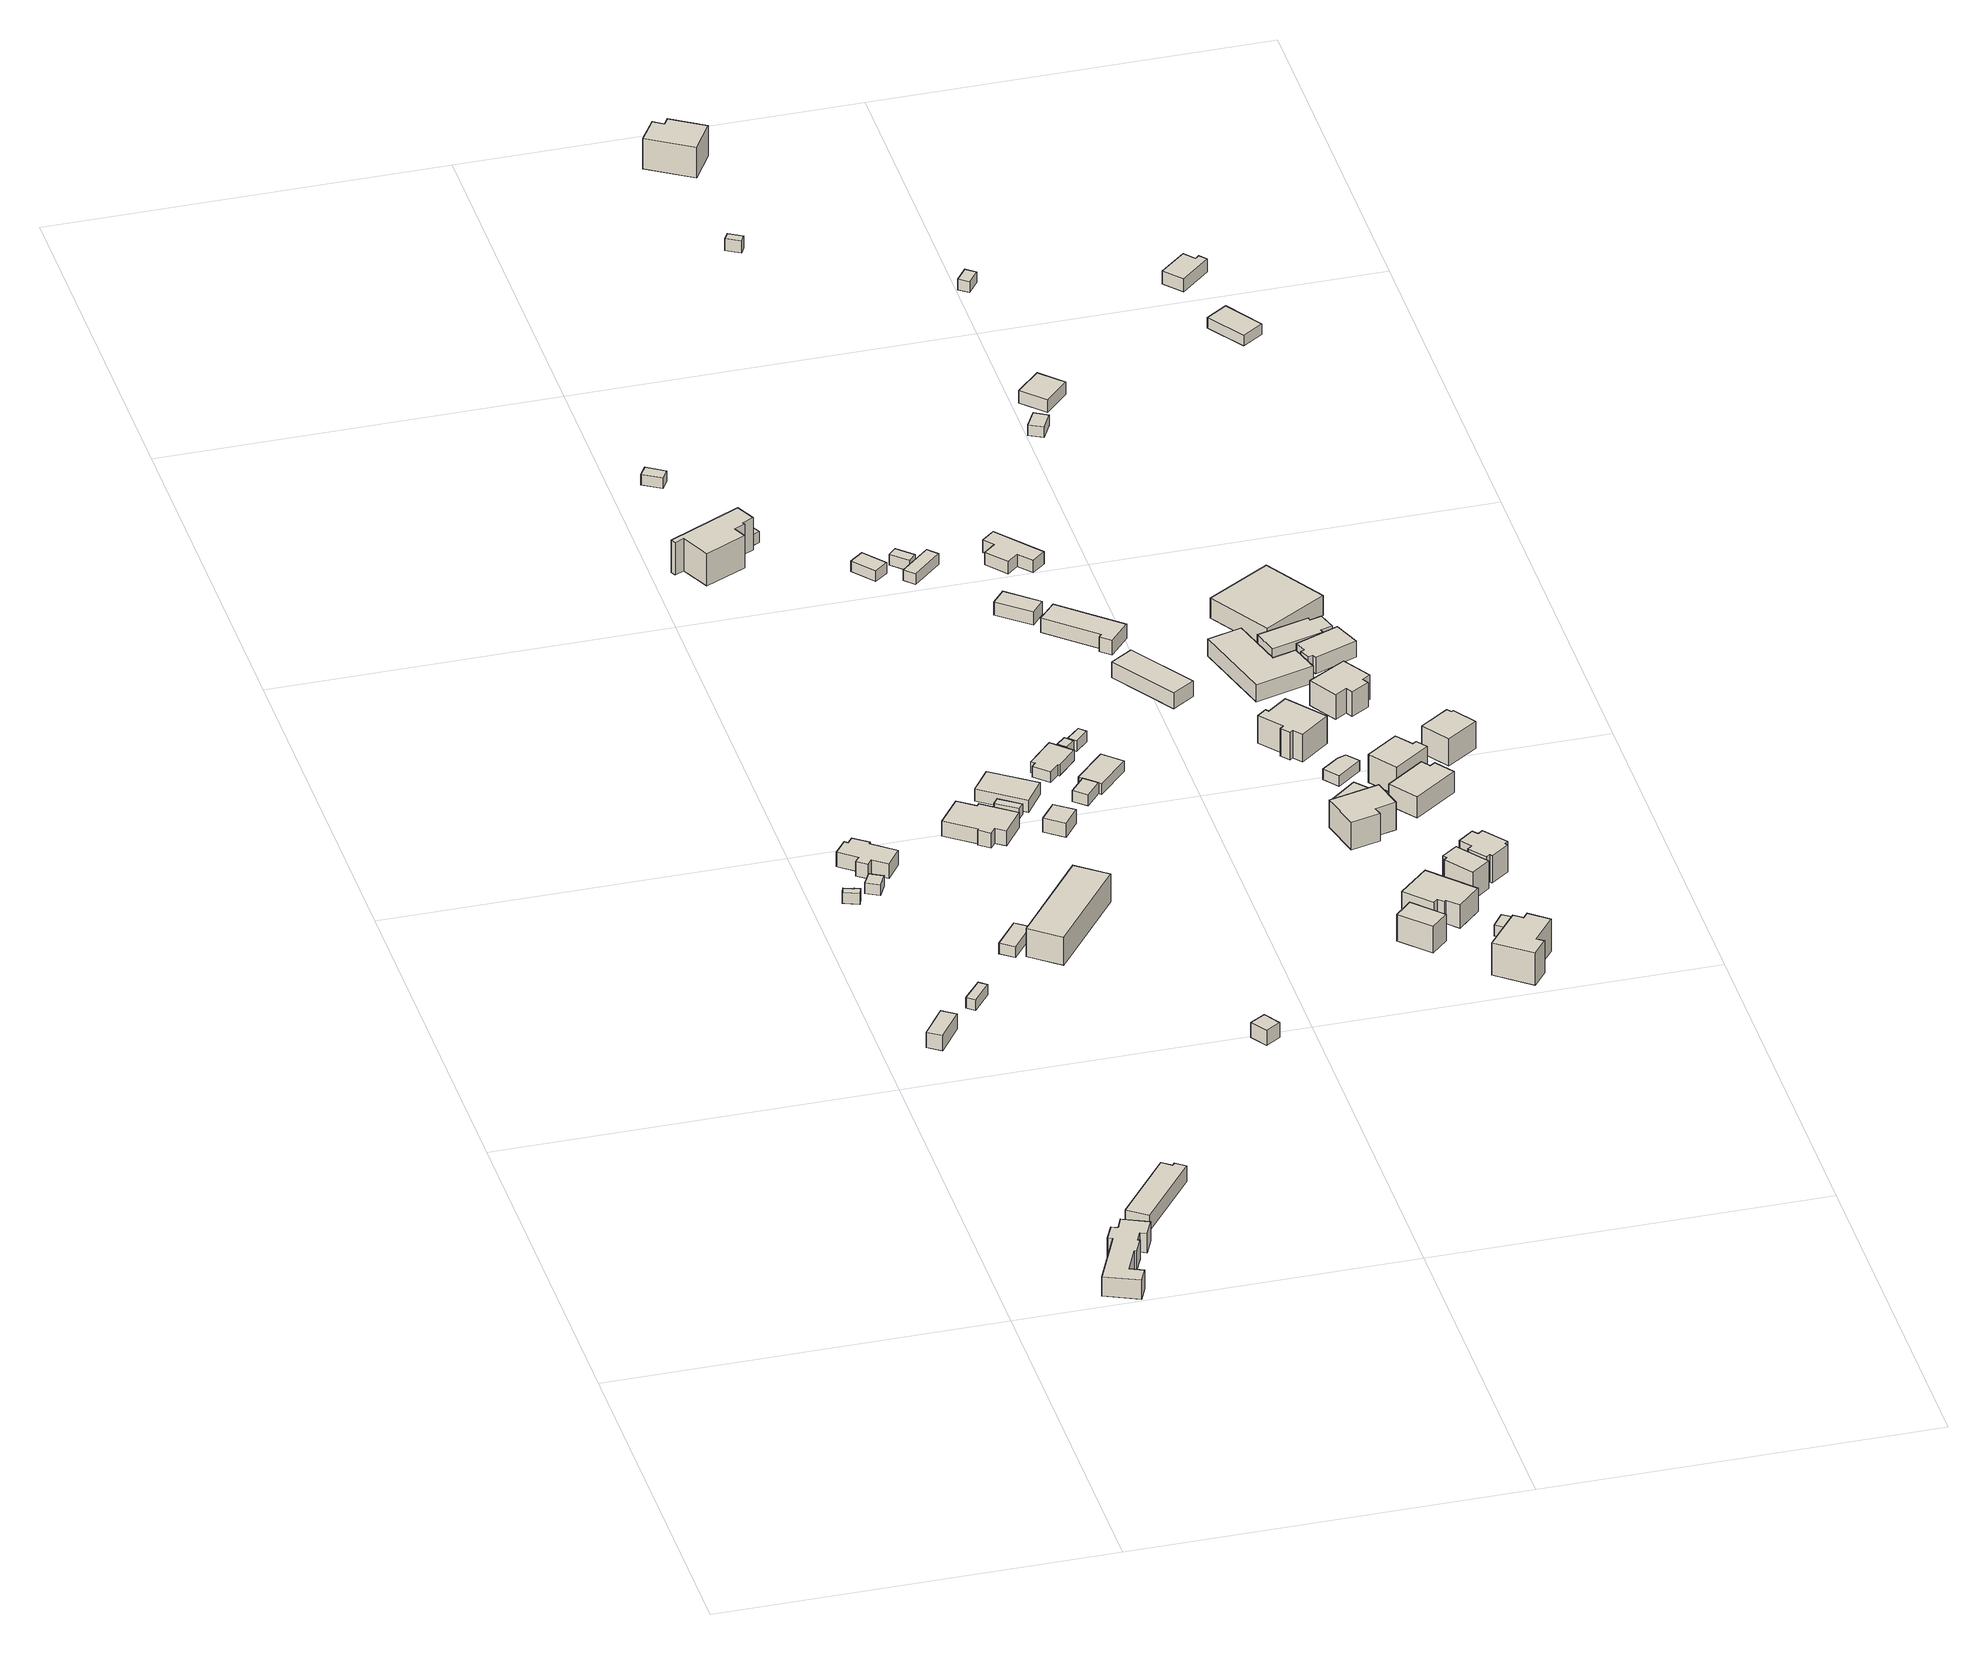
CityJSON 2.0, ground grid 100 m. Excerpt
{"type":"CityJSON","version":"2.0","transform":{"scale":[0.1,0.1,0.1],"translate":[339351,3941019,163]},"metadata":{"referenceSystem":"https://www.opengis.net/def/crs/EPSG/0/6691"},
"CityObjects":{
"building1":{"type":"Building","attributes":{"usage":"421","measuredHeight":5.9,"storeysAboveGround":1,"BuildingIDAttribute.prefecture":"14","BuildingIDAttribute.city":"14151","BuildingDetailAttribute.totalFloorArea":145.86,"BuildingDetailAttribute.buildingFootprintArea":145.86,"BuildingDetailAttribute.buildingStructureType":"610","BuildingDetailAttribute.buildingStructureOrgType":"2","BuildingDetailAttribute.orgUsage":"120","BuildingDetailAttribute.surveyYear":2015},"geometry":[{"type":"Solid","lod":"1","boundaries":[[[[0,1,2,3,4,5,6,7,8,9,10,11,12,13,14,15]],[[14,16,17,15]],[[13,18,16,14]],[[12,19,18,13]],[[11,20,19,12]],[[10,21,20,11]],[[9,22,21,10]],[[8,23,22,9]],[[7,24,23,8]],[[6,25,24,7]],[[5,26,25,6]],[[4,27,26,5]],[[3,28,27,4]],[[2,29,28,3]],[[1,30,29,2]],[[0,31,30,1]],[[15,17,31,0]],[[16,18,19,20,21,22,23,24,25,26,27,28,29,30,31,17]]]]}]},
"building2":{"type":"Building","attributes":{"usage":"411","measuredHeight":5.1,"storeysAboveGround":1,"BuildingIDAttribute.prefecture":"14","BuildingIDAttribute.city":"14151","BuildingDetailAttribute.totalFloorArea":36.3,"BuildingDetailAttribute.buildingFootprintArea":36.3,"BuildingDetailAttribute.buildingStructureType":"601","BuildingDetailAttribute.buildingStructureOrgType":"1","BuildingDetailAttribute.orgUsage":"10","BuildingDetailAttribute.surveyYear":2015},"geometry":[{"type":"Solid","lod":"1","boundaries":[[[[32,33,34,35]],[[34,36,37,35]],[[33,38,36,34]],[[32,39,38,33]],[[35,37,39,32]],[[36,38,39,37]]]]}]},
"building3":{"type":"Building","attributes":{"BuildingIDAttribute.prefecture":"14","BuildingIDAttribute.city":"14151","BuildingDetailAttribute.surveyYear":2015},"geometry":[{"type":"Solid","lod":"1","boundaries":[[[[40,41,42,43,44,45]],[[44,46,47,45]],[[43,48,46,44]],[[42,49,48,43]],[[41,50,49,42]],[[40,51,50,41]],[[45,47,51,40]],[[46,48,49,50,51,47]]]]}]},
"building4":{"type":"Building","attributes":{"BuildingIDAttribute.prefecture":"14","BuildingIDAttribute.city":"14151","BuildingDetailAttribute.surveyYear":2015},"geometry":[{"type":"Solid","lod":"1","boundaries":[[[[52,53,54,55]],[[54,56,57,55]],[[53,58,56,54]],[[52,59,58,53]],[[55,57,59,52]],[[56,58,59,57]]]]}]},
"building5":{"type":"Building","attributes":{"usage":"421","measuredHeight":5.5,"storeysAboveGround":1,"BuildingIDAttribute.prefecture":"14","BuildingIDAttribute.city":"14151","BuildingDetailAttribute.totalFloorArea":123.28,"BuildingDetailAttribute.buildingFootprintArea":123.28,"BuildingDetailAttribute.buildingStructureType":"610","BuildingDetailAttribute.buildingStructureOrgType":"2","BuildingDetailAttribute.orgUsage":"120","BuildingDetailAttribute.surveyYear":2015},"geometry":[{"type":"Solid","lod":"1","boundaries":[[[[60,61,62,63,64,65]],[[64,66,67,65]],[[63,68,66,64]],[[62,69,68,63]],[[61,70,69,62]],[[60,71,70,61]],[[65,67,71,60]],[[66,68,69,70,71,67]]]]}]},
"building6":{"type":"Building","attributes":{"BuildingIDAttribute.prefecture":"14","BuildingIDAttribute.city":"14151","BuildingDetailAttribute.surveyYear":2015},"geometry":[{"type":"Solid","lod":"1","boundaries":[[[[72,73,74,75]],[[74,76,77,75]],[[73,78,76,74]],[[72,79,78,73]],[[75,77,79,72]],[[76,78,79,77]]]]}]},
"building7":{"type":"Building","attributes":{"usage":"411","measuredHeight":5,"storeysAboveGround":1,"BuildingIDAttribute.prefecture":"14","BuildingIDAttribute.city":"14151","BuildingDetailAttribute.totalFloorArea":80.56,"BuildingDetailAttribute.buildingFootprintArea":80.56,"BuildingDetailAttribute.buildingStructureType":"601","BuildingDetailAttribute.buildingStructureOrgType":"1","BuildingDetailAttribute.orgUsage":"10","BuildingDetailAttribute.surveyYear":2015},"geometry":[{"type":"Solid","lod":"1","boundaries":[[[[80,81,82,83,84,85,86,87,88,89,90,91]],[[90,92,93,91]],[[89,94,92,90]],[[88,95,94,89]],[[87,96,95,88]],[[86,97,96,87]],[[85,98,97,86]],[[84,99,98,85]],[[83,100,99,84]],[[82,101,100,83]],[[81,102,101,82]],[[80,103,102,81]],[[91,93,103,80]],[[92,94,95,96,97,98,99,100,101,102,103,93]]]]}]},
"building8":{"type":"Building","attributes":{"BuildingIDAttribute.prefecture":"14","BuildingIDAttribute.city":"14151","BuildingDetailAttribute.surveyYear":2015},"geometry":[{"type":"Solid","lod":"1","boundaries":[[[[104,105,106,107]],[[106,108,109,107]],[[105,110,108,106]],[[104,111,110,105]],[[107,109,111,104]],[[108,110,111,109]]]]}]},
"building9":{"type":"Building","attributes":{"usage":"412","measuredHeight":8.7,"storeysAboveGround":2,"BuildingIDAttribute.prefecture":"14","BuildingIDAttribute.city":"14151","BuildingDetailAttribute.totalFloorArea":450.22,"BuildingDetailAttribute.buildingFootprintArea":225.11,"BuildingDetailAttribute.buildingStructureType":"601","BuildingDetailAttribute.buildingStructureOrgType":"1","BuildingDetailAttribute.orgUsage":"20","BuildingDetailAttribute.surveyYear":2015},"geometry":[{"type":"Solid","lod":"1","boundaries":[[[[112,113,114,115]],[[114,116,117,115]],[[113,118,116,114]],[[112,119,118,113]],[[115,117,119,112]],[[116,118,119,117]]]]}]},
"building10":{"type":"Building","attributes":{"usage":"411","measuredHeight":5.3,"storeysAboveGround":1,"BuildingIDAttribute.prefecture":"14","BuildingIDAttribute.city":"14151","BuildingDetailAttribute.totalFloorArea":132.43,"BuildingDetailAttribute.buildingFootprintArea":132.43,"BuildingDetailAttribute.buildingStructureType":"601","BuildingDetailAttribute.buildingStructureOrgType":"1","BuildingDetailAttribute.orgUsage":"10","BuildingDetailAttribute.surveyYear":2015},"geometry":[{"type":"Solid","lod":"1","boundaries":[[[[120,121,122,123,124,125,126,127,128,129]],[[128,130,131,129]],[[127,132,130,128]],[[126,133,132,127]],[[125,134,133,126]],[[124,135,134,125]],[[123,136,135,124]],[[122,137,136,123]],[[121,138,137,122]],[[120,139,138,121]],[[129,131,139,120]],[[130,132,133,134,135,136,137,138,139,131]]]]}]},
"building11":{"type":"Building","attributes":{"usage":"411","measuredHeight":10.4,"storeysAboveGround":1,"BuildingIDAttribute.prefecture":"14","BuildingIDAttribute.city":"14151","BuildingDetailAttribute.totalFloorArea":131.48,"BuildingDetailAttribute.buildingFootprintArea":131.48,"BuildingDetailAttribute.buildingStructureType":"601","BuildingDetailAttribute.buildingStructureOrgType":"1","BuildingDetailAttribute.orgUsage":"10","BuildingDetailAttribute.surveyYear":2015},"geometry":[{"type":"Solid","lod":"1","boundaries":[[[[140,141,142,143,144,145,146,147,148,149]],[[148,150,151,149]],[[147,152,150,148]],[[146,153,152,147]],[[145,154,153,146]],[[144,155,154,145]],[[143,156,155,144]],[[142,157,156,143]],[[141,158,157,142]],[[140,159,158,141]],[[149,151,159,140]],[[150,152,153,154,155,156,157,158,159,151]]]]}]},
"building12":{"type":"Building","attributes":{"BuildingIDAttribute.prefecture":"14","BuildingIDAttribute.city":"14151","BuildingDetailAttribute.surveyYear":2015},"geometry":[{"type":"Solid","lod":"1","boundaries":[[[[160,161,162,163]],[[162,164,165,163]],[[161,166,164,162]],[[160,167,166,161]],[[163,165,167,160]],[[164,166,167,165]]]]}]},
"building13":{"type":"Building","attributes":{"usage":"411","measuredHeight":4.4,"storeysAboveGround":1,"BuildingIDAttribute.prefecture":"14","BuildingIDAttribute.city":"14151","BuildingDetailAttribute.totalFloorArea":95.79,"BuildingDetailAttribute.buildingFootprintArea":95.79,"BuildingDetailAttribute.buildingStructureType":"601","BuildingDetailAttribute.buildingStructureOrgType":"1","BuildingDetailAttribute.orgUsage":"10","BuildingDetailAttribute.surveyYear":2015},"geometry":[{"type":"Solid","lod":"1","boundaries":[[[[168,169,170,171]],[[170,172,173,171]],[[169,174,172,170]],[[168,175,174,169]],[[171,173,175,168]],[[172,174,175,173]]]]}]},
"building14":{"type":"Building","attributes":{"BuildingIDAttribute.prefecture":"14","BuildingIDAttribute.city":"14151","BuildingDetailAttribute.surveyYear":2015},"geometry":[{"type":"Solid","lod":"1","boundaries":[[[[176,177,178,179]],[[178,180,181,179]],[[177,182,180,178]],[[176,183,182,177]],[[179,181,183,176]],[[180,182,183,181]]]]}]},
"building15":{"type":"Building","attributes":{"usage":"411","measuredHeight":4.4,"storeysAboveGround":1,"BuildingIDAttribute.prefecture":"14","BuildingIDAttribute.city":"14151","BuildingDetailAttribute.totalFloorArea":33.36,"BuildingDetailAttribute.buildingFootprintArea":33.36,"BuildingDetailAttribute.buildingStructureType":"601","BuildingDetailAttribute.buildingStructureOrgType":"1","BuildingDetailAttribute.orgUsage":"10","BuildingDetailAttribute.surveyYear":2015},"geometry":[{"type":"Solid","lod":"1","boundaries":[[[[184,185,186,187]],[[186,188,189,187]],[[185,190,188,186]],[[184,191,190,185]],[[187,189,191,184]],[[188,190,191,189]]]]}]},
"building16":{"type":"Building","attributes":{"measuredHeight":5.6,"BuildingIDAttribute.prefecture":"14","BuildingIDAttribute.city":"14151","BuildingDetailAttribute.surveyYear":2015},"geometry":[{"type":"Solid","lod":"1","boundaries":[[[[192,193,194,195]],[[194,196,197,195]],[[193,198,196,194]],[[192,199,198,193]],[[195,197,199,192]],[[196,198,199,197]]]]}]},
"building17":{"type":"Building","attributes":{"measuredHeight":4,"BuildingIDAttribute.prefecture":"14","BuildingIDAttribute.city":"14151","BuildingDetailAttribute.surveyYear":2015},"geometry":[{"type":"Solid","lod":"1","boundaries":[[[[200,201,202,203]],[[202,204,205,203]],[[201,206,204,202]],[[200,207,206,201]],[[203,205,207,200]],[[204,206,207,205]]]]}]},
"building18":{"type":"Building","attributes":{"usage":"411","measuredHeight":3.5,"storeysAboveGround":1,"BuildingIDAttribute.prefecture":"14","BuildingIDAttribute.city":"14151","BuildingDetailAttribute.totalFloorArea":20.3,"BuildingDetailAttribute.buildingFootprintArea":20.3,"BuildingDetailAttribute.buildingStructureType":"601","BuildingDetailAttribute.buildingStructureOrgType":"1","BuildingDetailAttribute.orgUsage":"10","BuildingDetailAttribute.surveyYear":2015},"geometry":[{"type":"Solid","lod":"1","boundaries":[[[[208,209,210,211]],[[210,212,213,211]],[[209,214,212,210]],[[208,215,214,209]],[[211,213,215,208]],[[212,214,215,213]]]]}]},
"building19":{"type":"Building","attributes":{"usage":"411","storeysAboveGround":1,"BuildingIDAttribute.prefecture":"14","BuildingIDAttribute.city":"14151","BuildingDetailAttribute.totalFloorArea":54,"BuildingDetailAttribute.buildingFootprintArea":54,"BuildingDetailAttribute.buildingStructureType":"601","BuildingDetailAttribute.buildingStructureOrgType":"1","BuildingDetailAttribute.orgUsage":"10","BuildingDetailAttribute.surveyYear":2015},"geometry":[{"type":"Solid","lod":"1","boundaries":[[[[216,217,218,219,220,221,222,223]],[[222,224,225,223]],[[221,226,224,222]],[[220,227,226,221]],[[219,228,227,220]],[[218,229,228,219]],[[217,230,229,218]],[[216,231,230,217]],[[223,225,231,216]],[[224,226,227,228,229,230,231,225]]]]}]},
"building20":{"type":"Building","attributes":{"BuildingIDAttribute.prefecture":"14","BuildingIDAttribute.city":"14151","BuildingDetailAttribute.surveyYear":2015},"geometry":[{"type":"Solid","lod":"1","boundaries":[[[[232,233,234,235]],[[234,236,237,235]],[[233,238,236,234]],[[232,239,238,233]],[[235,237,239,232]],[[236,238,239,237]]]]}]},
"building21":{"type":"Building","attributes":{"BuildingIDAttribute.prefecture":"14","BuildingIDAttribute.city":"14151","BuildingDetailAttribute.surveyYear":2015},"geometry":[{"type":"Solid","lod":"1","boundaries":[[[[240,241,242,243]],[[242,244,245,243]],[[241,246,244,242]],[[240,247,246,241]],[[243,245,247,240]],[[244,246,247,245]]]]}]},
"building22":{"type":"Building","attributes":{"usage":"411","measuredHeight":3.2,"storeysAboveGround":1,"BuildingIDAttribute.prefecture":"14","BuildingIDAttribute.city":"14151","BuildingDetailAttribute.totalFloorArea":40.93,"BuildingDetailAttribute.buildingFootprintArea":40.93,"BuildingDetailAttribute.buildingStructureType":"601","BuildingDetailAttribute.buildingStructureOrgType":"1","BuildingDetailAttribute.orgUsage":"10","BuildingDetailAttribute.surveyYear":2015},"geometry":[{"type":"Solid","lod":"1","boundaries":[[[[248,249,250,251]],[[250,252,253,251]],[[249,254,252,250]],[[248,255,254,249]],[[251,253,255,248]],[[252,254,255,253]]]]}]},
"building23":{"type":"Building","attributes":{"BuildingIDAttribute.prefecture":"14","BuildingIDAttribute.city":"14151","BuildingDetailAttribute.surveyYear":2015},"geometry":[{"type":"Solid","lod":"1","boundaries":[[[[256,257,258,259]],[[258,260,261,259]],[[257,262,260,258]],[[256,263,262,257]],[[259,261,263,256]],[[260,262,263,261]]]]}]},
"building24":{"type":"Building","attributes":{"BuildingIDAttribute.prefecture":"14","BuildingIDAttribute.city":"14151","BuildingDetailAttribute.surveyYear":2015},"geometry":[{"type":"Solid","lod":"1","boundaries":[[[[264,265,266,267]],[[266,268,269,267]],[[265,270,268,266]],[[264,271,270,265]],[[267,269,271,264]],[[268,270,271,269]]]]}]},
"building25":{"type":"Building","attributes":{"BuildingIDAttribute.prefecture":"14","BuildingIDAttribute.city":"14151","BuildingDetailAttribute.surveyYear":2015},"geometry":[{"type":"Solid","lod":"1","boundaries":[[[[272,273,274,275]],[[274,276,277,275]],[[273,278,276,274]],[[272,279,278,273]],[[275,277,279,272]],[[276,278,279,277]]]]}]},
"building26":{"type":"Building","attributes":{"usage":"422","measuredHeight":4,"storeysAboveGround":1,"BuildingIDAttribute.prefecture":"14","BuildingIDAttribute.city":"14151","BuildingDetailAttribute.totalFloorArea":45.59,"BuildingDetailAttribute.buildingFootprintArea":45.59,"BuildingDetailAttribute.buildingStructureType":"610","BuildingDetailAttribute.buildingStructureOrgType":"2","BuildingDetailAttribute.orgUsage":"137","BuildingDetailAttribute.surveyYear":2015},"geometry":[{"type":"Solid","lod":"1","boundaries":[[[[280,281,282,283]],[[282,284,285,283]],[[281,286,284,282]],[[280,287,286,281]],[[283,285,287,280]],[[284,286,287,285]]]]}]},
"building27":{"type":"Building","attributes":{"usage":"422","measuredHeight":4.5,"storeysAboveGround":1,"BuildingIDAttribute.prefecture":"14","BuildingIDAttribute.city":"14151","BuildingDetailAttribute.totalFloorArea":115.38,"BuildingDetailAttribute.buildingFootprintArea":115.38,"BuildingDetailAttribute.buildingStructureType":"610","BuildingDetailAttribute.buildingStructureOrgType":"2","BuildingDetailAttribute.orgUsage":"137","BuildingDetailAttribute.surveyYear":2015},"geometry":[{"type":"Solid","lod":"1","boundaries":[[[[288,289,290,291,292,293]],[[292,294,295,293]],[[291,296,294,292]],[[290,297,296,291]],[[289,298,297,290]],[[288,299,298,289]],[[293,295,299,288]],[[294,296,297,298,299,295]]]]}]},
"building28":{"type":"Building","attributes":{"usage":"422","measuredHeight":4.8,"storeysAboveGround":1,"BuildingIDAttribute.prefecture":"14","BuildingIDAttribute.city":"14151","BuildingDetailAttribute.totalFloorArea":120.74,"BuildingDetailAttribute.buildingFootprintArea":120.74,"BuildingDetailAttribute.buildingStructureType":"610","BuildingDetailAttribute.buildingStructureOrgType":"2","BuildingDetailAttribute.orgUsage":"137","BuildingDetailAttribute.surveyYear":2015},"geometry":[{"type":"Solid","lod":"1","boundaries":[[[[300,301,302,303]],[[302,304,305,303]],[[301,306,304,302]],[[300,307,306,301]],[[303,305,307,300]],[[304,306,307,305]]]]}]},
"building29":{"type":"Building","attributes":{"measuredHeight":3.8,"BuildingIDAttribute.prefecture":"14","BuildingIDAttribute.city":"14151","BuildingDetailAttribute.surveyYear":2015},"geometry":[{"type":"Solid","lod":"1","boundaries":[[[[308,309,310,311,312,313,314,315]],[[314,316,317,315]],[[313,318,316,314]],[[312,319,318,313]],[[311,320,319,312]],[[310,321,320,311]],[[309,322,321,310]],[[308,323,322,309]],[[315,317,323,308]],[[316,318,319,320,321,322,323,317]]]]}]},
"building30":{"type":"Building","attributes":{"usage":"411","measuredHeight":8.7,"storeysAboveGround":2,"BuildingIDAttribute.prefecture":"14","BuildingIDAttribute.city":"14151","BuildingDetailAttribute.totalFloorArea":98.44,"BuildingDetailAttribute.buildingFootprintArea":49.22,"BuildingDetailAttribute.buildingStructureType":"601","BuildingDetailAttribute.buildingStructureOrgType":"1","BuildingDetailAttribute.orgUsage":"10","BuildingDetailAttribute.surveyYear":2015},"geometry":[{"type":"Solid","lod":"1","boundaries":[[[[324,325,326,327]],[[326,328,329,327]],[[325,330,328,326]],[[324,331,330,325]],[[327,329,331,324]],[[328,330,331,329]]]]}]},
"building31":{"type":"Building","attributes":{"usage":"411","measuredHeight":9.1,"storeysAboveGround":2,"BuildingIDAttribute.prefecture":"14","BuildingIDAttribute.city":"14151","BuildingDetailAttribute.totalFloorArea":211.49,"BuildingDetailAttribute.buildingFootprintArea":105.75,"BuildingDetailAttribute.buildingStructureType":"601","BuildingDetailAttribute.buildingStructureOrgType":"1","BuildingDetailAttribute.orgUsage":"10","BuildingDetailAttribute.surveyYear":2015},"geometry":[{"type":"Solid","lod":"1","boundaries":[[[[332,333,334,335,336,337]],[[336,338,339,337]],[[335,340,338,336]],[[334,341,340,335]],[[333,342,341,334]],[[332,343,342,333]],[[337,339,343,332]],[[338,340,341,342,343,339]]]]}]},
"building32":{"type":"Building","attributes":{"usage":"411","measuredHeight":8.6,"storeysAboveGround":2,"BuildingIDAttribute.prefecture":"14","BuildingIDAttribute.city":"14151","BuildingDetailAttribute.totalFloorArea":235.9,"BuildingDetailAttribute.buildingFootprintArea":117.95,"BuildingDetailAttribute.buildingStructureType":"601","BuildingDetailAttribute.buildingStructureOrgType":"1","BuildingDetailAttribute.orgUsage":"10","BuildingDetailAttribute.surveyYear":2015},"geometry":[{"type":"Solid","lod":"1","boundaries":[[[[344,345,346,347,348,349,350,351]],[[350,352,353,351]],[[349,354,352,350]],[[348,355,354,349]],[[347,356,355,348]],[[346,357,356,347]],[[345,358,357,346]],[[344,359,358,345]],[[351,353,359,344]],[[352,354,355,356,357,358,359,353]]]]}]},
"building33":{"type":"Building","attributes":{"usage":"411","measuredHeight":3.8,"storeysAboveGround":2,"BuildingIDAttribute.prefecture":"14","BuildingIDAttribute.city":"14151","BuildingDetailAttribute.totalFloorArea":75.12,"BuildingDetailAttribute.buildingFootprintArea":37.56,"BuildingDetailAttribute.buildingStructureType":"601","BuildingDetailAttribute.buildingStructureOrgType":"1","BuildingDetailAttribute.orgUsage":"10","BuildingDetailAttribute.surveyYear":2015},"geometry":[{"type":"Solid","lod":"1","boundaries":[[[[360,361,362,363]],[[362,364,365,363]],[[361,366,364,362]],[[360,367,366,361]],[[363,365,367,360]],[[364,366,367,365]]]]}]},
"building34":{"type":"Building","attributes":{"usage":"411","measuredHeight":8.8,"storeysAboveGround":2,"BuildingIDAttribute.prefecture":"14","BuildingIDAttribute.city":"14151","BuildingDetailAttribute.totalFloorArea":203.81,"BuildingDetailAttribute.buildingFootprintArea":101.9,"BuildingDetailAttribute.buildingStructureType":"601","BuildingDetailAttribute.buildingStructureOrgType":"1","BuildingDetailAttribute.orgUsage":"10","BuildingDetailAttribute.surveyYear":2015},"geometry":[{"type":"Solid","lod":"1","boundaries":[[[[368,369,370,371,372,373,374,375,376,377]],[[376,378,379,377]],[[375,380,378,376]],[[374,381,380,375]],[[373,382,381,374]],[[372,383,382,373]],[[371,384,383,372]],[[370,385,384,371]],[[369,386,385,370]],[[368,387,386,369]],[[377,379,387,368]],[[378,380,381,382,383,384,385,386,387,379]]]]}]},
"building35":{"type":"Building","attributes":{"measuredHeight":3.7,"BuildingIDAttribute.prefecture":"14","BuildingIDAttribute.city":"14151","BuildingDetailAttribute.surveyYear":2015},"geometry":[{"type":"Solid","lod":"1","boundaries":[[[[388,389,390,391]],[[390,392,393,391]],[[389,394,392,390]],[[388,395,394,389]],[[391,393,395,388]],[[392,394,395,393]]]]}]},
"building36":{"type":"Building","attributes":{"usage":"411","measuredHeight":9.9,"storeysAboveGround":2,"BuildingIDAttribute.prefecture":"14","BuildingIDAttribute.city":"14151","BuildingDetailAttribute.totalFloorArea":223.35,"BuildingDetailAttribute.buildingFootprintArea":111.67,"BuildingDetailAttribute.buildingStructureType":"601","BuildingDetailAttribute.buildingStructureOrgType":"1","BuildingDetailAttribute.orgUsage":"10","BuildingDetailAttribute.surveyYear":2015},"geometry":[{"type":"Solid","lod":"1","boundaries":[[[[396,397,398,399,400,401,402,403]],[[402,404,405,403]],[[401,406,404,402]],[[400,407,406,401]],[[399,408,407,400]],[[398,409,408,399]],[[397,410,409,398]],[[396,411,410,397]],[[403,405,411,396]],[[404,406,407,408,409,410,411,405]]]]}]},
"building37":{"type":"Building","attributes":{"measuredHeight":3.5,"BuildingIDAttribute.prefecture":"14","BuildingIDAttribute.city":"14151","BuildingDetailAttribute.surveyYear":2015},"geometry":[{"type":"Solid","lod":"1","boundaries":[[[[412,413,414,415,416]],[[415,417,418,416]],[[414,419,417,415]],[[413,420,419,414]],[[412,421,420,413]],[[416,418,421,412]],[[417,419,420,421,418]]]]}]},
"building38":{"type":"Building","attributes":{"BuildingIDAttribute.prefecture":"14","BuildingIDAttribute.city":"14151","BuildingDetailAttribute.surveyYear":2015},"geometry":[{"type":"Solid","lod":"1","boundaries":[[[[422,423,424,425]],[[424,426,427,425]],[[423,428,426,424]],[[422,429,428,423]],[[425,427,429,422]],[[426,428,429,427]]]]}]},
"building39":{"type":"Building","attributes":{"usage":"411","measuredHeight":8.6,"storeysAboveGround":2,"BuildingIDAttribute.prefecture":"14","BuildingIDAttribute.city":"14151","BuildingDetailAttribute.totalFloorArea":95.51,"BuildingDetailAttribute.buildingFootprintArea":47.76,"BuildingDetailAttribute.buildingStructureType":"601","BuildingDetailAttribute.buildingStructureOrgType":"1","BuildingDetailAttribute.orgUsage":"10","BuildingDetailAttribute.surveyYear":2015},"geometry":[{"type":"Solid","lod":"1","boundaries":[[[[430,431,432,433,434,435]],[[434,436,437,435]],[[433,438,436,434]],[[432,439,438,433]],[[431,440,439,432]],[[430,441,440,431]],[[435,437,441,430]],[[436,438,439,440,441,437]]]]}]},
"building40":{"type":"Building","attributes":{"BuildingIDAttribute.prefecture":"14","BuildingIDAttribute.city":"14151","BuildingDetailAttribute.surveyYear":2015},"geometry":[{"type":"Solid","lod":"1","boundaries":[[[[442,443,444,445]],[[444,446,447,445]],[[443,448,446,444]],[[442,449,448,443]],[[445,447,449,442]],[[446,448,449,447]]]]}]},
"building41":{"type":"Building","attributes":{"usage":"422","measuredHeight":5.3,"storeysAboveGround":1,"BuildingIDAttribute.prefecture":"14","BuildingIDAttribute.city":"14151","BuildingDetailAttribute.totalFloorArea":229.62,"BuildingDetailAttribute.buildingFootprintArea":229.62,"BuildingDetailAttribute.buildingStructureType":"610","BuildingDetailAttribute.buildingStructureOrgType":"2","BuildingDetailAttribute.orgUsage":"137","BuildingDetailAttribute.surveyYear":2015},"geometry":[{"type":"Solid","lod":"1","boundaries":[[[[450,451,452,453,454,455]],[[454,456,457,455]],[[453,458,456,454]],[[452,459,458,453]],[[451,460,459,452]],[[450,461,460,451]],[[455,457,461,450]],[[456,458,459,460,461,457]]]]}]},
"building42":{"type":"Building","attributes":{"usage":"411","measuredHeight":10.1,"storeysAboveGround":2,"BuildingIDAttribute.prefecture":"14","BuildingIDAttribute.city":"14151","BuildingDetailAttribute.totalFloorArea":228.21,"BuildingDetailAttribute.buildingFootprintArea":114.11,"BuildingDetailAttribute.buildingStructureType":"601","BuildingDetailAttribute.buildingStructureOrgType":"1","BuildingDetailAttribute.orgUsage":"10","BuildingDetailAttribute.surveyYear":2015},"geometry":[{"type":"Solid","lod":"1","boundaries":[[[[462,463,464,465,466,467]],[[466,468,469,467]],[[465,470,468,466]],[[464,471,470,465]],[[463,472,471,464]],[[462,473,472,463]],[[467,469,473,462]],[[468,470,471,472,473,469]]]]}]},
"building43":{"type":"Building","attributes":{"usage":"411","measuredHeight":8.6,"storeysAboveGround":2,"BuildingIDAttribute.prefecture":"14","BuildingIDAttribute.city":"14151","BuildingDetailAttribute.totalFloorArea":116.87,"BuildingDetailAttribute.buildingFootprintArea":58.44,"BuildingDetailAttribute.buildingStructureType":"601","BuildingDetailAttribute.buildingStructureOrgType":"1","BuildingDetailAttribute.orgUsage":"10","BuildingDetailAttribute.surveyYear":2015},"geometry":[{"type":"Solid","lod":"1","boundaries":[[[[474,475,476,477,478,479,480,481,482,483,484,485]],[[484,486,487,485]],[[483,488,486,484]],[[482,489,488,483]],[[481,490,489,482]],[[480,491,490,481]],[[479,492,491,480]],[[478,493,492,479]],[[477,494,493,478]],[[476,495,494,477]],[[475,496,495,476]],[[474,497,496,475]],[[485,487,497,474]],[[486,488,489,490,491,492,493,494,495,496,497,487]]]]}]},
"building44":{"type":"Building","attributes":{"usage":"411","measuredHeight":9,"storeysAboveGround":2,"BuildingIDAttribute.prefecture":"14","BuildingIDAttribute.city":"14151","BuildingDetailAttribute.totalFloorArea":148.44,"BuildingDetailAttribute.buildingFootprintArea":74.22,"BuildingDetailAttribute.buildingStructureType":"601","BuildingDetailAttribute.buildingStructureOrgType":"1","BuildingDetailAttribute.orgUsage":"10","BuildingDetailAttribute.surveyYear":2015},"geometry":[{"type":"Solid","lod":"1","boundaries":[[[[498,499,500,501,502,503]],[[502,504,505,503]],[[501,506,504,502]],[[500,507,506,501]],[[499,508,507,500]],[[498,509,508,499]],[[503,505,509,498]],[[504,506,507,508,509,505]]]]}]},
"building45":{"type":"Building","attributes":{"usage":"411","measuredHeight":7.8,"storeysAboveGround":2,"BuildingIDAttribute.prefecture":"14","BuildingIDAttribute.city":"14151","BuildingDetailAttribute.totalFloorArea":183.67,"BuildingDetailAttribute.buildingFootprintArea":91.84,"BuildingDetailAttribute.buildingStructureType":"601","BuildingDetailAttribute.buildingStructureOrgType":"1","BuildingDetailAttribute.orgUsage":"10","BuildingDetailAttribute.surveyYear":2015},"geometry":[{"type":"Solid","lod":"1","boundaries":[[[[510,511,512,513,514,515]],[[514,516,517,515]],[[513,518,516,514]],[[512,519,518,513]],[[511,520,519,512]],[[510,521,520,511]],[[515,517,521,510]],[[516,518,519,520,521,517]]]]}]},
"building46":{"type":"Building","attributes":{"usage":"411","measuredHeight":7.9,"storeysAboveGround":2,"BuildingIDAttribute.prefecture":"14","BuildingIDAttribute.city":"14151","BuildingDetailAttribute.totalFloorArea":131.37,"BuildingDetailAttribute.buildingFootprintArea":65.68,"BuildingDetailAttribute.buildingStructureType":"601","BuildingDetailAttribute.buildingStructureOrgType":"1","BuildingDetailAttribute.orgUsage":"10","BuildingDetailAttribute.surveyYear":2015},"geometry":[{"type":"Solid","lod":"1","boundaries":[[[[522,523,524,525,526,527,528,529]],[[528,530,531,529]],[[527,532,530,528]],[[526,533,532,527]],[[525,534,533,526]],[[524,535,534,525]],[[523,536,535,524]],[[522,537,536,523]],[[529,531,537,522]],[[530,532,533,534,535,536,537,531]]]]}]},
"building47":{"type":"Building","attributes":{"BuildingIDAttribute.prefecture":"14","BuildingIDAttribute.city":"14151","BuildingDetailAttribute.surveyYear":2015},"geometry":[{"type":"Solid","lod":"1","boundaries":[[[[538,539,540,541]],[[540,542,543,541]],[[539,544,542,540]],[[538,545,544,539]],[[541,543,545,538]],[[542,544,545,543]]]]}]},
"building48":{"type":"Building","attributes":{"measuredHeight":4.1,"BuildingIDAttribute.prefecture":"14","BuildingIDAttribute.city":"14151","BuildingDetailAttribute.surveyYear":2015},"geometry":[{"type":"Solid","lod":"1","boundaries":[[[[546,547,548,549,550,551,552,553]],[[552,554,555,553]],[[551,556,554,552]],[[550,557,556,551]],[[549,558,557,550]],[[548,559,558,549]],[[547,560,559,548]],[[546,561,560,547]],[[553,555,561,546]],[[554,556,557,558,559,560,561,555]]]]}]},
"building49":{"type":"Building","attributes":{"measuredHeight":7.3,"BuildingIDAttribute.prefecture":"14","BuildingIDAttribute.city":"14151","BuildingDetailAttribute.surveyYear":2015},"geometry":[{"type":"Solid","lod":"1","boundaries":[[[[562,563,564,565]],[[564,566,567,565]],[[563,568,566,564]],[[562,569,568,563]],[[565,567,569,562]],[[566,568,569,567]]]]}]},
"building50":{"type":"Building","attributes":{"usage":"422","measuredHeight":5.4,"storeysAboveGround":1,"BuildingIDAttribute.prefecture":"14","BuildingIDAttribute.city":"14151","BuildingDetailAttribute.totalFloorArea":82.87,"BuildingDetailAttribute.buildingFootprintArea":82.87,"BuildingDetailAttribute.buildingStructureType":"610","BuildingDetailAttribute.buildingStructureOrgType":"2","BuildingDetailAttribute.orgUsage":"137","BuildingDetailAttribute.surveyYear":2015},"geometry":[{"type":"Solid","lod":"1","boundaries":[[[[570,571,572,573,574,575,576,577]],[[576,578,579,577]],[[575,580,578,576]],[[574,581,580,575]],[[573,582,581,574]],[[572,583,582,573]],[[571,584,583,572]],[[570,585,584,571]],[[577,579,585,570]],[[578,580,581,582,583,584,585,579]]]]}]},
"building51":{"type":"Building","attributes":{"measuredHeight":4.1,"BuildingIDAttribute.prefecture":"14","BuildingIDAttribute.city":"14151","BuildingDetailAttribute.surveyYear":2015},"geometry":[{"type":"Solid","lod":"1","boundaries":[[[[586,587,588,589]],[[588,590,591,589]],[[587,592,590,588]],[[586,593,592,587]],[[589,591,593,586]],[[590,592,593,591]]]]}]},
"building52":{"type":"Building","attributes":{"usage":"411","measuredHeight":8.6,"storeysAboveGround":2,"BuildingIDAttribute.prefecture":"14","BuildingIDAttribute.city":"14151","BuildingDetailAttribute.totalFloorArea":131.23,"BuildingDetailAttribute.buildingFootprintArea":65.62,"BuildingDetailAttribute.buildingStructureType":"601","BuildingDetailAttribute.buildingStructureOrgType":"1","BuildingDetailAttribute.orgUsage":"10","BuildingDetailAttribute.surveyYear":2015},"geometry":[{"type":"Solid","lod":"1","boundaries":[[[[594,595,596,597,598,599]],[[598,600,601,599]],[[597,602,600,598]],[[596,603,602,597]],[[595,604,603,596]],[[594,605,604,595]],[[599,601,605,594]],[[600,602,603,604,605,601]]]]}]},
"building53":{"type":"Building","attributes":{"usage":"451","storeysAboveGround":1,"BuildingIDAttribute.prefecture":"14","BuildingIDAttribute.city":"14151","BuildingDetailAttribute.totalFloorArea":12.06,"BuildingDetailAttribute.buildingFootprintArea":12.06,"BuildingDetailAttribute.buildingStructureType":"601","BuildingDetailAttribute.buildingStructureOrgType":"1","BuildingDetailAttribute.orgUsage":"200","BuildingDetailAttribute.surveyYear":2015},"geometry":[{"type":"Solid","lod":"1","boundaries":[[[[606,607,608,609]],[[608,610,611,609]],[[607,612,610,608]],[[606,613,612,607]],[[609,611,613,606]],[[610,612,613,611]]]]}]},
"building54":{"type":"Building","attributes":{"BuildingIDAttribute.prefecture":"14","BuildingIDAttribute.city":"14151","BuildingDetailAttribute.surveyYear":2015},"geometry":[{"type":"Solid","lod":"1","boundaries":[[[[614,615,616,617]],[[616,618,619,617]],[[615,620,618,616]],[[614,621,620,615]],[[617,619,621,614]],[[618,620,621,619]]]]}]},
"building55":{"type":"Building","attributes":{"measuredHeight":4.6,"BuildingIDAttribute.prefecture":"14","BuildingIDAttribute.city":"14151","BuildingDetailAttribute.surveyYear":2015},"geometry":[{"type":"Solid","lod":"1","boundaries":[[[[622,623,624,625,626,627]],[[626,628,629,627]],[[625,630,628,626]],[[624,631,630,625]],[[623,632,631,624]],[[622,633,632,623]],[[627,629,633,622]],[[628,630,631,632,633,629]]]]}]}
},
"vertices":[
[364,195,6],[352,168,6],[357,165,6],[338,123,6],[332,125,6],[302,57,6],[335,42,6],[317,3,6],[231,41,6],[298,189,6],[286,194,6],[306,237,6],[322,230,6],[336,263,6],[402,233,6],[381,187,6],[402,233,60],[381,187,60],[336,263,60],[322,230,60],[306,237,60],[286,194,60],[298,189,60],[231,41,60],[317,3,60],[335,42,60],[302,57,60],[332,125,60],[338,123,60],[357,165,60],[352,168,60],[364,195,60],
[92,950,129],[58,974,129],[114,1053,129],[148,1029,129],[114,1053,172],[148,1029,172],[58,974,172],[92,950,172],
[27,1609,127],[33,1627,127],[58,1618,127],[59,1620,127],[73,1614,127],[66,1594,127],[73,1614,157],[66,1594,157],[59,1620,157],[58,1618,157],[33,1627,157],[27,1609,157],
[211,1097,126],[192,1113,126],[236,1167,126],[255,1152,126],[236,1167,156],[255,1152,156],[192,1113,156],[211,1097,156],
[362,315,3],[494,485,3],[518,466,3],[524,474,3],[549,455,3],[411,277,3],[549,455,47],[411,277,47],[524,474,47],[518,466,47],[494,485,47],[362,315,47],
[88,1636,126],[107,1671,126],[140,1654,126],[122,1619,126],[140,1654,156],[122,1619,156],[107,1671,156],[88,1636,156],
[124,1710,125],[113,1695,125],[87,1714,125],[99,1729,125],[54,1763,125],[83,1801,125],[91,1794,125],[104,1811,125],[142,1783,125],[138,1778,125],[196,1733,125],[160,1683,125],[196,1733,166],[160,1683,166],[138,1778,166],[142,1783,166],[104,1811,166],[91,1794,166],[83,1801,166],[54,1763,166],[99,1729,166],[87,1714,166],[113,1695,166],[124,1710,166],
[360,1287,125],[326,1313,125],[382,1386,125],[416,1360,125],[382,1386,155],[416,1360,155],[326,1313,155],[360,1287,155],
[462,1234,120],[386,1292,120],[561,1519,120],[637,1461,120],[561,1519,199],[637,1461,199],[386,1292,199],[462,1234,199],
[438,1763,123],[425,1746,123],[397,1767,123],[400,1771,123],[326,1825,123],[380,1898,123],[423,1866,123],[429,1873,123],[511,1813,123],[462,1746,123],[511,1813,165],[462,1746,165],[429,1873,165],[423,1866,165],[380,1898,165],[326,1825,165],[400,1771,165],[397,1767,165],[425,1746,165],[438,1763,165],
[188,3095,112],[191,3088,112],[163,3075,112],[178,3042,112],[73,2992,112],[37,3067,112],[13,3056,112],[7,3069,112],[193,3159,112],[217,3109,112],[193,3159,203],[217,3109,203],[7,3069,203],[13,3056,203],[37,3067,203],[73,2992,203],[178,3042,203],[163,3075,203],[191,3088,203],[188,3095,203],
[468,1882,123],[480,1899,123],[532,1863,123],[520,1846,123],[532,1863,153],[520,1846,153],[480,1899,153],[468,1882,153],
[439,1949,121],[485,2013,121],[595,1935,121],[549,1870,121],[595,1935,155],[549,1870,155],[485,2013,155],[439,1949,155],
[39,3457,100],[56,3484,100],[101,3455,100],[85,3429,100],[101,3455,130],[85,3429,130],[56,3484,130],[39,3457,130],
[559,1781,122],[597,1831,122],[644,1796,122],[606,1745,122],[644,1796,161],[606,1745,161],[597,1831,161],[559,1781,161],
[864,905,37],[837,948,37],[877,972,37],[903,929,37],[877,972,79],[903,929,79],[837,948,79],[864,905,79],
[218,3119,117],[205,3144,117],[224,3154,117],[237,3129,117],[224,3154,148],[237,3129,148],[205,3144,148],[218,3119,148],
[659,1887,121],[696,1931,121],[728,1903,121],[691,1860,121],[728,1903,152],[691,1860,152],[696,1931,152],[659,1887,152],
[660,2098,120],[708,2052,120],[659,2000,120],[655,2003,120],[632,1978,120],[596,2012,120],[606,2023,120],[597,2031,120],[606,2023,150],[597,2031,150],[596,2012,150],[632,1978,150],[655,2003,150],[659,2000,150],[708,2052,150],[660,2098,150],
[700,2109,120],[718,2090,120],[695,2069,120],[677,2087,120],[695,2069,150],[677,2087,150],[718,2090,150],[700,2109,150],
[488,2915,125],[454,2888,125],[409,2944,125],[443,2971,125],[409,2944,155],[443,2971,155],[454,2888,155],[488,2915,155],
[734,1900,119],[689,1943,119],[765,2022,119],[810,1980,119],[765,2022,149],[810,1980,149],[689,1943,149],[734,1900,149],
[742,2139,119],[758,2122,119],[724,2089,119],[707,2106,119],[724,2089,149],[707,2106,149],[758,2122,149],[742,2139,149],
[561,2930,125],[542,2909,125],[502,2947,125],[522,2967,125],[502,2947,155],[522,2967,155],[542,2909,155],[561,2930,155],
[541,2854,123],[518,2879,123],[593,2947,123],[616,2922,123],[593,2947,153],[616,2922,153],[518,2879,153],[541,2854,153],
[685,2684,123],[717,2722,123],[795,2657,123],[764,2619,123],[795,2657,160],[764,2619,160],[717,2722,160],[685,2684,160],
[883,2474,122],[891,2483,122],[772,2587,122],[815,2635,122],[959,2509,122],[909,2451,122],[959,2509,163],[909,2451,163],[815,2635,163],[772,2587,163],[891,2483,163],[883,2474,163],
[990,2202,119],[884,2366,119],[941,2403,119],[1048,2240,119],[941,2403,163],[1048,2240,163],[884,2366,163],[990,2202,163],
[823,2842,115],[794,2876,115],[765,2852,115],[722,2904,115],[752,2929,115],[731,2955,115],[764,2983,115],[857,2870,115],[764,2983,150],[857,2870,150],[731,2955,150],[752,2929,150],[722,2904,150],[765,2852,150],[794,2876,150],[823,2842,150],
[1329,1130,69],[1260,1201,69],[1303,1243,69],[1372,1171,69],[1303,1243,144],[1372,1171,144],[1260,1201,144],[1329,1130,144],
[1311,1583,106],[1317,1561,106],[1242,1543,106],[1217,1647,106],[1345,1678,106],[1365,1597,106],[1345,1678,184],[1365,1597,184],[1217,1647,184],[1242,1543,184],[1317,1561,184],[1311,1583,184],
[1390,1244,67],[1385,1240,67],[1372,1253,67],[1360,1242,67],[1300,1306,67],[1376,1378,67],[1476,1273,67],[1417,1216,67],[1476,1273,133],[1417,1216,133],[1376,1378,133],[1300,1306,133],[1360,1242,133],[1372,1253,133],[1385,1240,133],[1390,1244,133],
[1276,1666,109],[1242,1707,109],[1307,1761,109],[1341,1721,109],[1307,1761,144],[1341,1721,144],[1242,1707,144],[1276,1666,144],
[1226,1918,112],[1208,1940,112],[1200,1934,112],[1182,1956,112],[1191,1964,112],[1145,2022,112],[1169,2041,112],[1175,2033,112],[1226,2073,112],[1301,1978,112],[1226,2073,190],[1301,1978,190],[1175,2033,190],[1169,2041,190],[1145,2022,190],[1191,1964,190],[1182,1956,190],[1200,1934,190],[1208,1940,190],[1226,1918,190],
[495,4390,72],[506,4409,72],[541,4389,72],[530,4370,72],[541,4389,106],[530,4370,106],[506,4409,106],[495,4390,106],
[1570,1022,41],[1535,978,41],[1448,1046,41],[1526,1145,41],[1548,1128,41],[1560,1144,41],[1608,1105,41],[1553,1035,41],[1608,1105,132],[1553,1035,132],[1560,1144,132],[1548,1128,132],[1526,1145,132],[1448,1046,132],[1535,978,132],[1570,1022,132],
[1282,1799,111],[1253,1837,111],[1298,1872,111],[1320,1880,111],[1345,1849,111],[1320,1880,141],[1345,1849,141],[1298,1872,141],[1253,1837,141],[1282,1799,141],
[1489,1177,59],[1517,1216,59],[1553,1191,59],[1525,1151,59],[1553,1191,89],[1525,1151,89],[1517,1216,89],[1489,1177,89],
[1473,1310,75],[1422,1379,75],[1431,1385,75],[1423,1395,75],[1464,1425,75],[1522,1347,75],[1464,1425,154],[1522,1347,154],[1423,1395,154],[1431,1385,154],[1422,1379,154],[1473,1310,154],
[1282,2022,112],[1263,2047,112],[1275,2056,112],[1294,2032,112],[1275,2056,142],[1294,2032,142],[1263,2047,142],[1282,2022,142],
[1313,2303,114],[1335,2227,114],[1186,2185,114],[1126,2401,114],[1214,2426,114],[1253,2286,114],[1214,2426,162],[1253,2286,162],[1126,2401,162],[1186,2185,162],[1335,2227,162],[1313,2303,162],
[411,4814,41],[450,4876,41],[476,4859,41],[488,4878,41],[573,4825,41],[523,4744,41],[573,4825,127],[523,4744,127],[488,4878,127],[476,4859,127],[450,4876,127],[411,4814,127],
[1542,1477,74],[1587,1418,74],[1579,1411,74],[1584,1404,74],[1536,1369,74],[1532,1375,74],[1523,1368,74],[1489,1412,74],[1501,1422,74],[1479,1451,74],[1518,1481,74],[1529,1467,74],[1518,1481,151],[1529,1467,151],[1479,1451,151],[1501,1422,151],[1489,1412,151],[1523,1368,151],[1532,1375,151],[1536,1369,151],[1584,1404,151],[1579,1411,151],[1587,1418,151],[1542,1477,151],
[1406,1741,102],[1356,1811,102],[1437,1869,102],[1468,1827,102],[1478,1834,102],[1498,1807,102],[1478,1834,181],[1498,1807,181],[1468,1827,181],[1437,1869,181],[1356,1811,181],[1406,1741,181],
[1506,1771,97],[1540,1724,97],[1429,1644,97],[1379,1713,97],[1477,1784,97],[1493,1762,97],[1477,1784,157],[1493,1762,157],[1379,1713,157],[1429,1644,157],[1540,1724,157],[1506,1771,157],
[1425,2117,111],[1434,2101,111],[1388,2073,111],[1378,2090,111],[1347,2071,111],[1304,2144,111],[1402,2203,111],[1446,2130,111],[1402,2203,181],[1446,2130,181],[1304,2144,181],[1347,2071,181],[1378,2090,181],[1388,2073,181],[1434,2101,181],[1425,2117,181],
[996,3483,88],[1030,3464,88],[1006,3419,88],[971,3437,88],[1006,3419,118],[971,3437,118],[1030,3464,118],[996,3483,118],
[1411,2434,117],[1425,2388,117],[1394,2379,117],[1397,2368,117],[1264,2332,117],[1246,2398,117],[1379,2435,117],[1381,2426,117],[1379,2435,155],[1381,2426,155],[1246,2398,155],[1264,2332,155],[1397,2368,155],[1394,2379,155],[1425,2388,155],[1411,2434,155],
[1279,2432,88],[1184,2589,88],[1346,2687,88],[1441,2530,88],[1346,2687,145],[1441,2530,145],[1184,2589,145],[1279,2432,145],
[1350,2261,115],[1346,2272,115],[1334,2268,115],[1323,2296,115],[1333,2300,115],[1322,2330,115],[1433,2374,115],[1460,2304,115],[1433,2374,161],[1460,2304,161],[1322,2330,161],[1333,2300,161],[1323,2296,161],[1334,2268,161],[1346,2272,161],[1350,2261,161],
[1045,3533,77],[990,3589,77],[1051,3650,77],[1106,3595,77],[1051,3650,112],[1106,3595,112],[990,3589,112],[1045,3533,112],
[1597,1942,100],[1636,1884,100],[1556,1830,100],[1509,1899,100],[1584,1950,100],[1592,1938,100],[1584,1950,177],[1592,1938,177],[1509,1899,177],[1556,1830,177],[1636,1884,177],[1597,1942,177],
[1002,4073,71],[978,4091,71],[1005,4127,71],[1029,4109,71],[1005,4127,101],[1029,4109,101],[978,4091,101],[1002,4073,101],
[1626,3761,46],[1572,3726,46],[1510,3820,46],[1564,3856,46],[1510,3820,76],[1564,3856,76],[1572,3726,76],[1626,3761,76],
[1550,4046,59],[1566,4027,59],[1491,3961,59],[1451,4007,59],[1517,4064,59],[1540,4037,59],[1517,4064,96],[1540,4037,96],[1451,4007,96],[1491,3961,96],[1566,4027,96],[1550,4046,96]
]}
